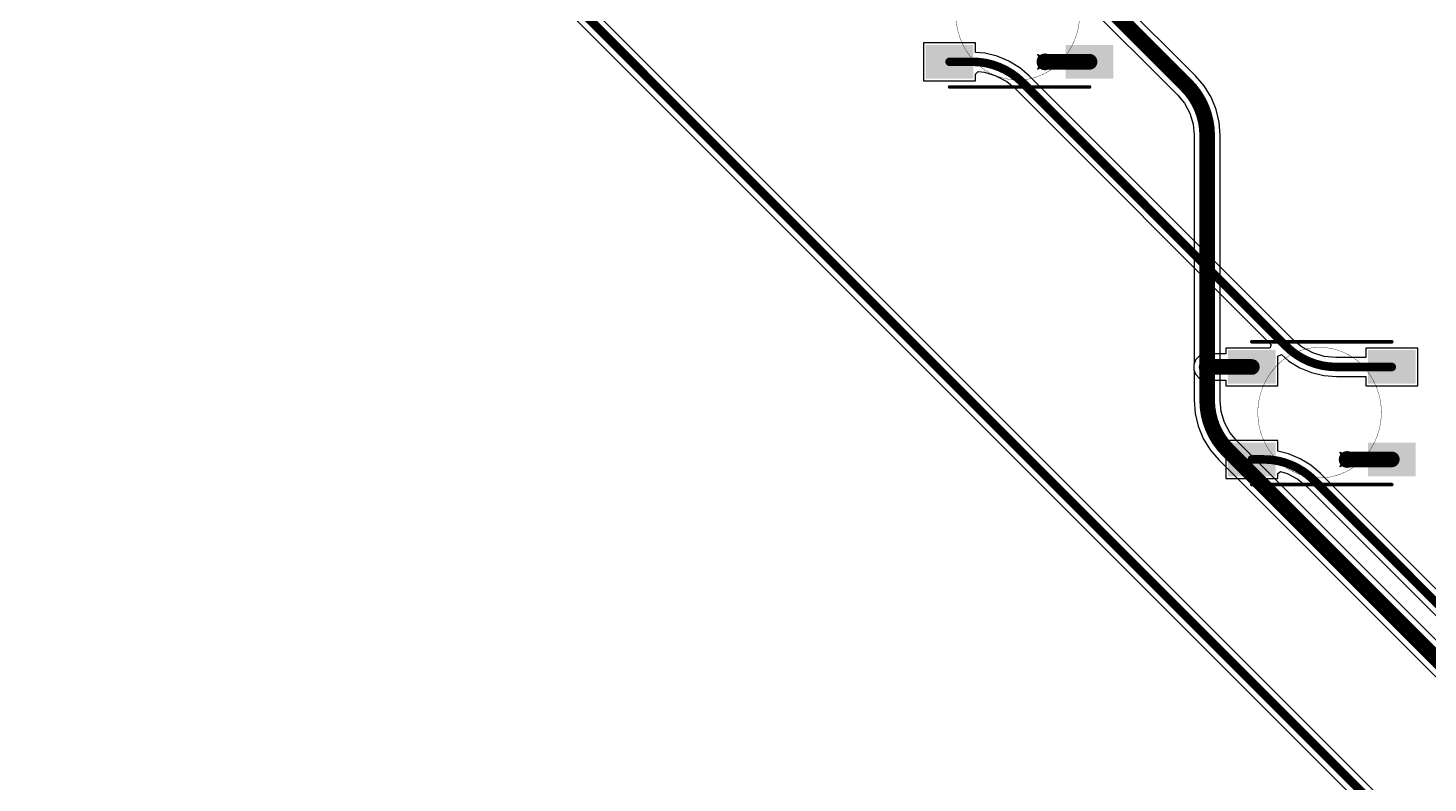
# Model space of a CAD drawing. Header units: inches. Extents: x -11 to 1110, y -7 to 455.
# Drawn here: x 112.1 to 162.1, y 178.2 to 205.2 of the extents above; entities that cross this region are included whole.
import ezdxf

# ---------------------------------------------------------------- set-up
doc = ezdxf.new("R2010")
doc.units = ezdxf.units.IN
for name, color, linetype in [('Bottom Layer', 5, 'Continuous'), ('Drill Drawing', 1, 'Continuous'), ('Mechanical 7', 56, 'Continuous'), ('Top Layer', 1, 'Continuous'), ('Top Overlay', 2, 'Continuous'), ('Top Paste', 8, 'Continuous'), ('Top Solder', 216, 'Continuous'), ('Via Holes', 16, 'Continuous')]:
    doc.layers.add(name, color=color, linetype=linetype)

msp = doc.modelspace()

# ---------------------------------------------------------------- hatches: boundary and pattern name
at = {"layer": 'Bottom Layer'}
h = msp.add_hatch(color=5, dxfattribs=at)
edge = h.paths.add_edge_path()
edge.add_arc((148.431, 203.992), 0.3, 0, 360)
h = msp.add_hatch(color=5, dxfattribs=at)
edge = h.paths.add_edge_path()
edge.add_arc((154.226, 193.093), 0.3, 0, 360)
h = msp.add_hatch(color=5, dxfattribs=at)
edge = h.paths.add_edge_path()
edge.add_arc((159.226, 189.793), 0.3, 0, 360)
at = {"layer": 'Top Layer'}
for points in [[(144.276, 204.495), (145.776, 204.495), (145.776, 203.495), (144.276, 203.495)], [(149.276, 204.495), (150.776, 204.495), (150.776, 203.495), (149.276, 203.495)], [(155.071, 193.596), (156.571, 193.596), (156.571, 192.596), (155.071, 192.596)], [(161.571, 192.596), (160.071, 192.596), (160.071, 193.596), (161.571, 193.596)], [(155.071, 190.296), (156.571, 190.296), (156.571, 189.296), (155.071, 189.296)], [(160.071, 190.296), (161.571, 190.296), (161.571, 189.296), (160.071, 189.296)]]:
    msp.add_hatch(color=1, dxfattribs=at).paths.add_polyline_path(points)
h = msp.add_hatch(color=1, dxfattribs=at)
edge = h.paths.add_edge_path()
edge.add_arc((148.431, 203.992), 0.3, 0, 360)
h = msp.add_hatch(color=1, dxfattribs=at)
edge = h.paths.add_edge_path()
edge.add_arc((154.226, 193.093), 0.3, 0, 360)
h = msp.add_hatch(color=1, dxfattribs=at)
edge = h.paths.add_edge_path()
edge.add_arc((159.226, 189.793), 0.3, 0, 360)
at = {"layer": 'Top Paste'}
for points in [[(144.276, 204.495), (145.776, 204.495), (145.776, 203.495), (144.276, 203.495)], [(149.276, 204.495), (150.776, 204.495), (150.776, 203.495), (149.276, 203.495)], [(155.071, 193.596), (156.571, 193.596), (156.571, 192.596), (155.071, 192.596)], [(161.571, 192.596), (160.071, 192.596), (160.071, 193.596), (161.571, 193.596)], [(155.071, 190.296), (156.571, 190.296), (156.571, 189.296), (155.071, 189.296)], [(160.071, 190.296), (161.571, 190.296), (161.571, 189.296), (160.071, 189.296)]]:
    msp.add_hatch(color=8, dxfattribs=at).paths.add_polyline_path(points)
at = {"layer": 'Top Solder'}
for points in [[(144.175, 204.597), (145.878, 204.597), (145.878, 203.393), (144.175, 203.393)], [(149.175, 204.597), (150.878, 204.597), (150.878, 203.393), (149.175, 203.393)], [(154.97, 193.698), (156.673, 193.698), (156.673, 192.495), (154.97, 192.495)], [(161.673, 192.495), (159.97, 192.495), (159.97, 193.698), (161.673, 193.698)], [(154.97, 190.398), (156.673, 190.398), (156.673, 189.195), (154.97, 189.195)], [(159.97, 190.398), (161.673, 190.398), (161.673, 189.195), (159.97, 189.195)]]:
    msp.add_hatch(color=216, dxfattribs=at).paths.add_polyline_path(points)
at = {"layer": 'Via Holes'}
h = msp.add_hatch(color=7, dxfattribs=at)
edge = h.paths.add_edge_path()
edge.add_arc((148.431, 203.992), 0.15, 0, 360)
h = msp.add_hatch(color=7, dxfattribs=at)
edge = h.paths.add_edge_path()
edge.add_arc((154.226, 193.093), 0.15, 0, 360)
h = msp.add_hatch(color=7, dxfattribs=at)
edge = h.paths.add_edge_path()
edge.add_arc((159.226, 189.793), 0.15, 0, 360)

# ---------------------------------------------------------------- linework, layer by layer
at = {"layer": 'Bottom Layer'}
for p, q in [((187.665, 150.479), (110.398, 227.746)), ((110.02, 227.171), (187.09, 150.102)), ((153.811, 203.489), (150.423, 206.877)), ((149.764, 206.218), (153.152, 202.83)), ((154.118, 203.131), (153.811, 203.49)), ((153.811, 203.49), (153.811, 203.489)), ((154.364, 202.729), (154.118, 203.131)), ((153.152, 202.83), (153.17, 202.818)), ((153.17, 202.818), (153.415, 202.519)), ((154.545, 202.293), (154.364, 202.729)), ((153.415, 202.519), (153.607, 202.16)), ((153.607, 202.16), (153.726, 201.77)), ((154.655, 201.834), (154.545, 202.293)), ((153.726, 201.77), (153.764, 201.385)), ((154.692, 201.364), (154.655, 201.834)), ((153.764, 201.385), (153.759, 201.364)), ((153.759, 201.364), (153.759, 193.216)), ((154.692, 193.216), (154.692, 201.364)), ((154.692, 201.364), (154.692, 201.364)), ((153.759, 193.216), (153.748, 193.188)), ((153.748, 193.188), (153.748, 192.998)), ((154.703, 193.188), (154.692, 193.216)), ((154.703, 192.998), (154.703, 193.188)), ((153.748, 192.998), (153.759, 192.97)), ((153.759, 192.97), (153.759, 191.91)), ((154.692, 192.97), (154.703, 192.998)), ((154.692, 191.91), (154.692, 192.97)), ((153.759, 191.91), (153.759, 191.91)), ((153.759, 191.91), (153.796, 191.44)), ((154.688, 191.889), (154.692, 191.91)), ((154.725, 191.504), (154.688, 191.889)), ((153.796, 191.44), (153.906, 190.981)), ((154.844, 191.114), (154.725, 191.504)), ((155.036, 190.754), (154.844, 191.114)), ((153.906, 190.981), (154.087, 190.545)), ((154.087, 190.545), (154.333, 190.143)), ((155.281, 190.455), (155.036, 190.754)), ((154.333, 190.143), (154.64, 189.784)), ((155.299, 190.443), (155.281, 190.455)), ((165.847, 179.895), (155.299, 190.443)), ((154.64, 189.784), (154.64, 189.784)), ((154.64, 189.784), (165.139, 179.286))]:
    msp.add_line(p, q, dxfattribs=at)
for points in [[(110.16, 227.508, 0.305, 0.305, 0), (187.427, 150.241, 0.305, 0.305, 0)], [(150.094, 206.548, 0.559, 0.559, 0), (153.482, 203.16, 0.559, 0.559, 0)], [(153.482, 203.16, 0.559, 0.559, -0.198912), (154.226, 201.364, 0.559, 0.559, 0)], [(154.226, 193.093, 0.559, 0.559, 0), (154.226, 201.364, 0.559, 0.559, 0)], [(154.226, 191.91, 0.559, 0.559, 0), (154.226, 193.093, 0.559, 0.559, 0)], [(154.97, 190.114, 0.559, 0.559, -0.198912), (154.226, 191.91, 0.559, 0.559, 0)], [(154.97, 190.114, 0.559, 0.559, 0), (165.605, 179.479, 0.559, 0.559, 0)]]:
    msp.add_lwpolyline(points, format="xyseb", dxfattribs=at)
for points in [[(153.342, 203.16, 0.279, 0.279, 1), (153.621, 203.16, 0.279, 0.279, 1)], [(153.342, 203.16, 0.279, 0.279, 1), (153.621, 203.16, 0.279, 0.279, 1)], [(154.086, 201.364, 0.279, 0.279, 1), (154.365, 201.364, 0.279, 0.279, 1)], [(154.086, 201.364, 0.279, 0.279, 1), (154.365, 201.364, 0.279, 0.279, 1)], [(154.086, 193.093, 0.279, 0.279, 1), (154.365, 193.093, 0.279, 0.279, 1)], [(154.086, 193.093, 0.279, 0.279, 1), (154.365, 193.093, 0.279, 0.279, 1)], [(154.086, 191.91, 0.279, 0.279, 1), (154.365, 191.91, 0.279, 0.279, 1)], [(154.086, 191.91, 0.279, 0.279, 1), (154.365, 191.91, 0.279, 0.279, 1)], [(154.83, 190.114, 0.279, 0.279, 1), (155.109, 190.114, 0.279, 0.279, 1)], [(154.83, 190.114, 0.279, 0.279, 1), (155.109, 190.114, 0.279, 0.279, 1)]]:
    msp.add_lwpolyline(points, format="xyseb", close=True, dxfattribs=at)
at = {"layer": 'Drill Drawing'}
for points in [[(148.177, 204.246, 0.0508, 0.0508, 0), (148.431, 204.119, 0.0508, 0.0508, 0)], [(148.177, 204.246, 0.0508, 0.0508, 0), (148.304, 203.992, 0.0508, 0.0508, 0)], [(148.431, 204.119, 0.0508, 0.0508, 0), (148.685, 204.246, 0.0508, 0.0508, 0)], [(148.558, 203.992, 0.0508, 0.0508, 0), (148.685, 204.246, 0.0508, 0.0508, 0)], [(148.177, 203.738, 0.0508, 0.0508, 0), (148.304, 203.992, 0.0508, 0.0508, 0)], [(148.177, 203.738, 0.0508, 0.0508, 0), (148.431, 203.865, 0.0508, 0.0508, 0)], [(148.431, 203.865, 0.0508, 0.0508, 0), (148.685, 203.738, 0.0508, 0.0508, 0)], [(148.558, 203.992, 0.0508, 0.0508, 0), (148.685, 203.738, 0.0508, 0.0508, 0)], [(153.972, 193.347, 0.0508, 0.0508, 0), (154.226, 193.22, 0.0508, 0.0508, 0)], [(153.972, 193.347, 0.0508, 0.0508, 0), (154.099, 193.093, 0.0508, 0.0508, 0)], [(153.972, 192.839, 0.0508, 0.0508, 0), (154.099, 193.093, 0.0508, 0.0508, 0)], [(154.226, 193.22, 0.0508, 0.0508, 0), (154.48, 193.347, 0.0508, 0.0508, 0)], [(154.353, 193.093, 0.0508, 0.0508, 0), (154.48, 193.347, 0.0508, 0.0508, 0)], [(154.353, 193.093, 0.0508, 0.0508, 0), (154.48, 192.839, 0.0508, 0.0508, 0)], [(153.972, 192.839, 0.0508, 0.0508, 0), (154.226, 192.966, 0.0508, 0.0508, 0)], [(154.226, 192.966, 0.0508, 0.0508, 0), (154.48, 192.839, 0.0508, 0.0508, 0)], [(158.972, 190.047, 0.0508, 0.0508, 0), (159.226, 189.92, 0.0508, 0.0508, 0)], [(158.972, 190.047, 0.0508, 0.0508, 0), (159.099, 189.793, 0.0508, 0.0508, 0)], [(159.226, 189.92, 0.0508, 0.0508, 0), (159.48, 190.047, 0.0508, 0.0508, 0)], [(159.353, 189.793, 0.0508, 0.0508, 0), (159.48, 190.047, 0.0508, 0.0508, 0)], [(158.972, 189.539, 0.0508, 0.0508, 0), (159.099, 189.793, 0.0508, 0.0508, 0)], [(158.972, 189.539, 0.0508, 0.0508, 0), (159.226, 189.666, 0.0508, 0.0508, 0)], [(159.226, 189.666, 0.0508, 0.0508, 0), (159.48, 189.539, 0.0508, 0.0508, 0)], [(159.353, 189.793, 0.0508, 0.0508, 0), (159.48, 189.539, 0.0508, 0.0508, 0)]]:
    msp.add_lwpolyline(points, format="xyseb", dxfattribs=at)
for points in [[(148.164, 204.246, 0.0254, 0.0254, 1), (148.189, 204.246, 0.0254, 0.0254, 1)], [(148.164, 204.246, 0.0254, 0.0254, 1), (148.189, 204.246, 0.0254, 0.0254, 1)], [(148.418, 204.119, 0.0254, 0.0254, 1), (148.443, 204.119, 0.0254, 0.0254, 1)], [(148.418, 204.119, 0.0254, 0.0254, 1), (148.443, 204.119, 0.0254, 0.0254, 1)], [(148.672, 204.246, 0.0254, 0.0254, 1), (148.697, 204.246, 0.0254, 0.0254, 1)], [(148.672, 204.246, 0.0254, 0.0254, 1), (148.697, 204.246, 0.0254, 0.0254, 1)], [(148.164, 203.738, 0.0254, 0.0254, 1), (148.189, 203.738, 0.0254, 0.0254, 1)], [(148.164, 203.738, 0.0254, 0.0254, 1), (148.189, 203.738, 0.0254, 0.0254, 1)], [(148.291, 203.992, 0.0254, 0.0254, 1), (148.316, 203.992, 0.0254, 0.0254, 1)], [(148.291, 203.992, 0.0254, 0.0254, 1), (148.316, 203.992, 0.0254, 0.0254, 1)], [(148.418, 203.865, 0.0254, 0.0254, 1), (148.443, 203.865, 0.0254, 0.0254, 1)], [(148.418, 203.865, 0.0254, 0.0254, 1), (148.443, 203.865, 0.0254, 0.0254, 1)], [(148.545, 203.992, 0.0254, 0.0254, 1), (148.57, 203.992, 0.0254, 0.0254, 1)], [(148.545, 203.992, 0.0254, 0.0254, 1), (148.57, 203.992, 0.0254, 0.0254, 1)], [(148.672, 203.738, 0.0254, 0.0254, 1), (148.697, 203.738, 0.0254, 0.0254, 1)], [(148.672, 203.738, 0.0254, 0.0254, 1), (148.697, 203.738, 0.0254, 0.0254, 1)], [(153.959, 193.347, 0.0254, 0.0254, 1), (153.984, 193.347, 0.0254, 0.0254, 1)], [(153.959, 193.347, 0.0254, 0.0254, 1), (153.984, 193.347, 0.0254, 0.0254, 1)], [(154.086, 193.093, 0.0254, 0.0254, 1), (154.111, 193.093, 0.0254, 0.0254, 1)], [(154.086, 193.093, 0.0254, 0.0254, 1), (154.111, 193.093, 0.0254, 0.0254, 1)], [(154.213, 193.22, 0.0254, 0.0254, 1), (154.238, 193.22, 0.0254, 0.0254, 1)], [(154.213, 193.22, 0.0254, 0.0254, 1), (154.238, 193.22, 0.0254, 0.0254, 1)], [(154.34, 193.093, 0.0254, 0.0254, 1), (154.365, 193.093, 0.0254, 0.0254, 1)], [(154.34, 193.093, 0.0254, 0.0254, 1), (154.365, 193.093, 0.0254, 0.0254, 1)], [(154.467, 193.347, 0.0254, 0.0254, 1), (154.492, 193.347, 0.0254, 0.0254, 1)], [(154.467, 193.347, 0.0254, 0.0254, 1), (154.492, 193.347, 0.0254, 0.0254, 1)], [(153.959, 192.839, 0.0254, 0.0254, 1), (153.984, 192.839, 0.0254, 0.0254, 1)], [(153.959, 192.839, 0.0254, 0.0254, 1), (153.984, 192.839, 0.0254, 0.0254, 1)], [(154.213, 192.966, 0.0254, 0.0254, 1), (154.238, 192.966, 0.0254, 0.0254, 1)], [(154.213, 192.966, 0.0254, 0.0254, 1), (154.238, 192.966, 0.0254, 0.0254, 1)], [(154.467, 192.839, 0.0254, 0.0254, 1), (154.492, 192.839, 0.0254, 0.0254, 1)], [(154.467, 192.839, 0.0254, 0.0254, 1), (154.492, 192.839, 0.0254, 0.0254, 1)], [(158.959, 190.047, 0.0254, 0.0254, 1), (158.984, 190.047, 0.0254, 0.0254, 1)], [(158.959, 190.047, 0.0254, 0.0254, 1), (158.984, 190.047, 0.0254, 0.0254, 1)], [(159.467, 190.047, 0.0254, 0.0254, 1), (159.492, 190.047, 0.0254, 0.0254, 1)], [(159.467, 190.047, 0.0254, 0.0254, 1), (159.492, 190.047, 0.0254, 0.0254, 1)], [(158.959, 189.539, 0.0254, 0.0254, 1), (158.984, 189.539, 0.0254, 0.0254, 1)], [(158.959, 189.539, 0.0254, 0.0254, 1), (158.984, 189.539, 0.0254, 0.0254, 1)], [(159.086, 189.793, 0.0254, 0.0254, 1), (159.111, 189.793, 0.0254, 0.0254, 1)], [(159.086, 189.793, 0.0254, 0.0254, 1), (159.111, 189.793, 0.0254, 0.0254, 1)], [(159.213, 189.92, 0.0254, 0.0254, 1), (159.238, 189.92, 0.0254, 0.0254, 1)], [(159.213, 189.92, 0.0254, 0.0254, 1), (159.238, 189.92, 0.0254, 0.0254, 1)], [(159.213, 189.666, 0.0254, 0.0254, 1), (159.238, 189.666, 0.0254, 0.0254, 1)], [(159.213, 189.666, 0.0254, 0.0254, 1), (159.238, 189.666, 0.0254, 0.0254, 1)], [(159.34, 189.793, 0.0254, 0.0254, 1), (159.365, 189.793, 0.0254, 0.0254, 1)], [(159.34, 189.793, 0.0254, 0.0254, 1), (159.365, 189.793, 0.0254, 0.0254, 1)], [(159.467, 189.539, 0.0254, 0.0254, 1), (159.492, 189.539, 0.0254, 0.0254, 1)], [(159.467, 189.539, 0.0254, 0.0254, 1), (159.492, 189.539, 0.0254, 0.0254, 1)]]:
    msp.add_lwpolyline(points, format="xyseb", close=True, dxfattribs=at)
at = {"layer": 'Mechanical 7'}
for points in [[(145.706, 204.262, 0.0127, 0.0127, -0.392763), (146.123, 207.532, 0.0127, 0.0127, 0)], [(149.214, 207.092, 0.0127, 0.0127, -0.392941), (148.8, 203.822, 0.0127, 0.0127, 0)], [(147.462, 203.344, 0.0127, 0.0127, -0.242012), (145.706, 204.262, 0.0127, 0.0127, 0)], [(148.8, 203.822, 0.0127, 0.0127, -0.172041), (147.462, 203.344, 0.0127, 0.0127, 0)], [(156.821, 193.25, 0.0127, 0.0127, -0.437031), (159.93, 192.969, 0.0127, 0.0127, 0)], [(156.555, 189.963, 0.0127, 0.0127, -0.392694), (156.821, 193.25, 0.0127, 0.0127, 0)], [(159.93, 192.969, 0.0127, 0.0127, -0.391641), (159.663, 189.681, 0.0127, 0.0127, 0)], [(158.242, 189.134, 0.0127, 0.0127, -0.229926), (156.555, 189.963, 0.0127, 0.0127, 0)], [(159.663, 189.681, 0.0127, 0.0127, -0.185272), (158.242, 189.134, 0.0127, 0.0127, 0)]]:
    msp.add_lwpolyline(points, format="xyseb", dxfattribs=at)
for points in [[(145.703, 204.262, 0.00635, 0.00635, 1), (145.709, 204.262, 0.00635, 0.00635, 1)], [(145.703, 204.262, 0.00635, 0.00635, 1), (145.709, 204.262, 0.00635, 0.00635, 1)], [(148.797, 203.822, 0.00635, 0.00635, 1), (148.804, 203.822, 0.00635, 0.00635, 1)], [(148.797, 203.822, 0.00635, 0.00635, 1), (148.804, 203.822, 0.00635, 0.00635, 1)], [(147.458, 203.344, 0.00635, 0.00635, 1), (147.465, 203.344, 0.00635, 0.00635, 1)], [(147.458, 203.344, 0.00635, 0.00635, 1), (147.465, 203.344, 0.00635, 0.00635, 1)], [(156.818, 193.25, 0.00635, 0.00635, 1), (156.824, 193.25, 0.00635, 0.00635, 1)], [(156.818, 193.25, 0.00635, 0.00635, 1), (156.824, 193.25, 0.00635, 0.00635, 1)], [(159.926, 192.969, 0.00635, 0.00635, 1), (159.933, 192.969, 0.00635, 0.00635, 1)], [(159.926, 192.969, 0.00635, 0.00635, 1), (159.933, 192.969, 0.00635, 0.00635, 1)], [(156.552, 189.963, 0.00635, 0.00635, 1), (156.558, 189.963, 0.00635, 0.00635, 1)], [(156.552, 189.963, 0.00635, 0.00635, 1), (156.558, 189.963, 0.00635, 0.00635, 1)], [(159.66, 189.681, 0.00635, 0.00635, 1), (159.666, 189.681, 0.00635, 0.00635, 1)], [(159.66, 189.681, 0.00635, 0.00635, 1), (159.666, 189.681, 0.00635, 0.00635, 1)], [(158.239, 189.134, 0.00635, 0.00635, 1), (158.245, 189.134, 0.00635, 0.00635, 1)], [(158.239, 189.134, 0.00635, 0.00635, 1), (158.245, 189.134, 0.00635, 0.00635, 1)]]:
    msp.add_lwpolyline(points, format="xyseb", close=True, dxfattribs=at)
at = {"layer": 'Top Layer'}
for p, q in [((145.954, 204.673), (144.098, 204.673)), ((144.098, 204.673), (144.098, 203.317)), ((145.954, 204.325), (145.954, 204.673)), ((146.288, 204.299), (145.954, 204.325)), ((146.728, 204.193), (146.288, 204.299)), ((147.145, 204.02), (146.728, 204.193)), ((145.954, 203.557), (146.048, 203.642)), ((145.954, 203.317), (145.954, 203.557)), ((146.048, 203.642), (146.269, 203.62)), ((146.269, 203.62), (146.683, 203.495)), ((147.53, 203.784), (147.145, 204.02)), ((147.874, 203.491), (147.53, 203.784)), ((144.098, 203.317), (145.954, 203.317)), ((146.683, 203.495), (147.065, 203.291)), ((147.065, 203.291), (147.388, 203.026)), ((147.388, 203.026), (147.396, 203.013)), ((147.872, 203.489), (147.874, 203.491)), ((157.283, 194.078), (147.872, 203.489)), ((147.396, 203.013), (156.518, 193.892)), ((157.291, 194.066), (157.283, 194.078)), ((157.614, 193.801), (157.291, 194.066)), ((154.131, 193.571), (153.955, 193.498)), ((154.321, 193.571), (154.131, 193.571)), ((154.341, 193.563), (154.321, 193.571)), ((154.893, 193.563), (154.341, 193.563)), ((156.469, 193.774), (154.893, 193.774)), ((154.893, 193.774), (154.893, 193.563)), ((156.518, 193.892), (156.469, 193.774)), ((156.749, 193.481), (156.876, 193.54)), ((156.876, 193.54), (157.149, 193.307)), ((157.996, 193.597), (157.614, 193.801)), ((158.41, 193.471), (157.996, 193.597)), ((161.749, 193.774), (159.893, 193.774)), ((159.893, 193.774), (159.893, 193.433)), ((161.749, 192.419), (161.749, 193.774)), ((153.821, 193.364), (153.748, 193.188)), ((153.748, 193.188), (153.748, 192.998)), ((153.955, 193.498), (153.821, 193.364)), ((156.749, 192.419), (156.749, 193.481)), ((157.149, 193.307), (157.534, 193.071)), ((157.534, 193.071), (157.951, 192.898)), ((158.826, 193.43), (158.41, 193.471)), ((158.841, 193.433), (158.826, 193.43)), ((159.893, 193.433), (158.841, 193.433)), ((153.748, 192.998), (153.821, 192.822)), ((153.821, 192.822), (153.955, 192.688)), ((153.955, 192.688), (154.131, 192.615)), ((154.131, 192.615), (154.321, 192.615)), ((154.321, 192.615), (154.357, 192.63)), ((154.357, 192.63), (154.893, 192.63)), ((154.893, 192.63), (154.893, 192.419)), ((157.951, 192.898), (158.391, 192.793)), ((158.391, 192.793), (158.841, 192.757)), ((158.841, 192.757), (158.841, 192.76)), ((158.841, 192.76), (159.893, 192.76)), ((159.893, 192.76), (159.893, 192.419)), ((154.893, 192.419), (156.749, 192.419)), ((159.893, 192.419), (161.749, 192.419)), ((156.749, 190.474), (154.893, 190.474)), ((154.893, 190.474), (154.893, 189.119)), ((156.749, 190.087), (156.749, 190.474)), ((157.132, 189.995), (156.749, 190.087)), ((157.55, 189.822), (157.132, 189.995)), ((157.935, 189.586), (157.55, 189.822)), ((158.278, 189.292), (157.935, 189.586)), ((154.893, 189.119), (156.749, 189.119)), ((156.749, 189.292), (156.851, 189.368)), ((156.749, 189.119), (156.749, 189.292)), ((156.851, 189.368), (157.087, 189.296)), ((157.087, 189.296), (157.469, 189.092)), ((157.469, 189.092), (157.792, 188.827)), ((158.277, 189.291), (158.278, 189.292)), ((163.511, 184.056), (158.277, 189.291)), ((157.792, 188.827), (157.8, 188.814)), ((157.8, 188.814), (163.035, 183.58))]:
    msp.add_line(p, q, dxfattribs=at)
for points in [[(145.026, 203.995, 0.305, 0.305, 0), (145.838, 203.995, 0.305, 0.305, 0)], [(145.838, 203.995, 0.305, 0.305, -0.198912), (147.634, 203.251, 0.305, 0.305, 0)], [(148.431, 203.995, 0.559, 0.559, 0), (150.026, 203.995, 0.559, 0.559, 0)], [(147.634, 203.251, 0.305, 0.305, 0), (157.045, 193.84, 0.305, 0.305, 0)], [(158.841, 193.096, 0.305, 0.305, -0.198912), (157.045, 193.84, 0.305, 0.305, 0)], [(154.226, 193.096, 0.559, 0.559, 0), (155.821, 193.096, 0.559, 0.559, 0)], [(158.841, 193.096, 0.305, 0.305, 0), (160.821, 193.096, 0.305, 0.305, 0)], [(159.226, 189.796, 0.559, 0.559, 0), (160.821, 189.796, 0.559, 0.559, 0)], [(155.821, 189.796, 0.305, 0.305, 0), (156.242, 189.796, 0.305, 0.305, 0)], [(156.242, 189.796, 0.305, 0.305, -0.198912), (158.039, 189.052, 0.305, 0.305, 0)], [(158.039, 189.052, 0.305, 0.305, 0), (163.512, 183.578, 0.305, 0.305, 0)]]:
    msp.add_lwpolyline(points, format="xyseb", dxfattribs=at)
for points in [[(144.95, 203.995, 0.152, 0.152, 1), (145.102, 203.995, 0.152, 0.152, 1)], [(145.762, 203.995, 0.152, 0.152, 1), (145.914, 203.995, 0.152, 0.152, 1)], [(145.762, 203.995, 0.152, 0.152, 1), (145.914, 203.995, 0.152, 0.152, 1)], [(148.291, 203.995, 0.279, 0.279, 1), (148.57, 203.995, 0.279, 0.279, 1)], [(149.886, 203.995, 0.279, 0.279, 1), (150.166, 203.995, 0.279, 0.279, 1)], [(147.558, 203.251, 0.152, 0.152, 1), (147.71, 203.251, 0.152, 0.152, 1)], [(147.558, 203.251, 0.152, 0.152, 1), (147.71, 203.251, 0.152, 0.152, 1)], [(156.969, 193.84, 0.152, 0.152, 1), (157.121, 193.84, 0.152, 0.152, 1)], [(156.969, 193.84, 0.152, 0.152, 1), (157.121, 193.84, 0.152, 0.152, 1)], [(154.086, 193.096, 0.279, 0.279, 1), (154.365, 193.096, 0.279, 0.279, 1)], [(155.681, 193.096, 0.279, 0.279, 1), (155.961, 193.096, 0.279, 0.279, 1)], [(158.765, 193.096, 0.152, 0.152, 1), (158.917, 193.096, 0.152, 0.152, 1)], [(158.765, 193.096, 0.152, 0.152, 1), (158.917, 193.096, 0.152, 0.152, 1)], [(160.745, 193.096, 0.152, 0.152, 1), (160.897, 193.096, 0.152, 0.152, 1)], [(159.086, 189.796, 0.279, 0.279, 1), (159.365, 189.796, 0.279, 0.279, 1)], [(160.681, 189.796, 0.279, 0.279, 1), (160.961, 189.796, 0.279, 0.279, 1)], [(155.745, 189.796, 0.152, 0.152, 1), (155.897, 189.796, 0.152, 0.152, 1)], [(156.166, 189.796, 0.152, 0.152, 1), (156.319, 189.796, 0.152, 0.152, 1)], [(156.166, 189.796, 0.152, 0.152, 1), (156.319, 189.796, 0.152, 0.152, 1)], [(157.962, 189.052, 0.152, 0.152, 1), (158.115, 189.052, 0.152, 0.152, 1)], [(157.962, 189.052, 0.152, 0.152, 1), (158.115, 189.052, 0.152, 0.152, 1)]]:
    msp.add_lwpolyline(points, format="xyseb", close=True, dxfattribs=at)
at = {"layer": 'Top Overlay'}
for points in [[(145.026, 203.094, 0.127, 0.127, 0), (150.026, 203.094, 0.127, 0.127, 0)], [(155.821, 193.997, 0.127, 0.127, 0), (160.821, 193.997, 0.127, 0.127, 0)], [(154.765, 193.25, 0.254, 0.254, 0), (154.892, 193.123, 0.254, 0.254, 0)], [(154.765, 192.996, 0.254, 0.254, 0), (154.765, 193.25, 0.254, 0.254, 0)], [(154.765, 192.996, 0.254, 0.254, 0), (154.892, 193.123, 0.254, 0.254, 0)], [(155.821, 188.896, 0.127, 0.127, 0), (160.821, 188.896, 0.127, 0.127, 0)]]:
    msp.add_lwpolyline(points, format="xyseb", dxfattribs=at)
for points in [[(144.994, 203.094, 0.0635, 0.0635, 1), (145.058, 203.094, 0.0635, 0.0635, 1)], [(149.994, 203.094, 0.0635, 0.0635, 1), (150.058, 203.094, 0.0635, 0.0635, 1)], [(155.789, 193.997, 0.0635, 0.0635, 1), (155.853, 193.997, 0.0635, 0.0635, 1)], [(160.789, 193.997, 0.0635, 0.0635, 1), (160.853, 193.997, 0.0635, 0.0635, 1)], [(154.702, 193.25, 0.127, 0.127, 1), (154.829, 193.25, 0.127, 0.127, 1)], [(154.702, 193.25, 0.127, 0.127, 1), (154.829, 193.25, 0.127, 0.127, 1)], [(154.702, 192.996, 0.127, 0.127, 1), (154.829, 192.996, 0.127, 0.127, 1)], [(154.702, 192.996, 0.127, 0.127, 1), (154.829, 192.996, 0.127, 0.127, 1)], [(154.829, 193.123, 0.127, 0.127, 1), (154.956, 193.123, 0.127, 0.127, 1)], [(154.829, 193.123, 0.127, 0.127, 1), (154.956, 193.123, 0.127, 0.127, 1)], [(155.789, 188.896, 0.0635, 0.0635, 1), (155.853, 188.896, 0.0635, 0.0635, 1)], [(160.789, 188.896, 0.0635, 0.0635, 1), (160.853, 188.896, 0.0635, 0.0635, 1)]]:
    msp.add_lwpolyline(points, format="xyseb", close=True, dxfattribs=at)

doc.saveas('drawing.dxf')
